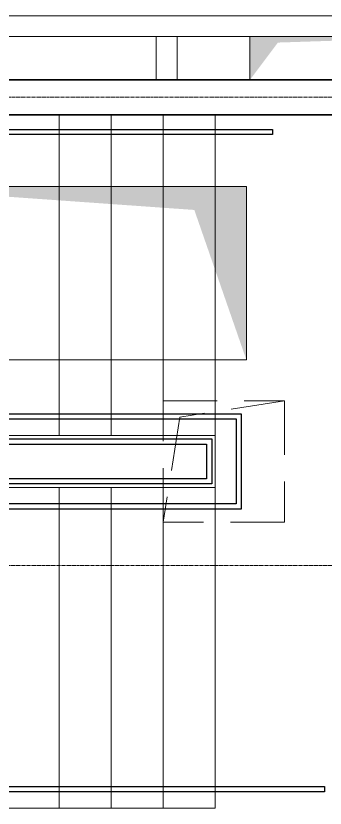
# Model space of a CAD drawing. Header units: millimetres. Extents: x -65509 to 912790, y 446 to 713294.
# Drawn here: x 457050 to 458835, y 575083 to 579653 of the extents above; entities that cross this region are included whole.
import ezdxf

# ---------------------------------------------------------------- set-up
doc = ezdxf.new("R2010")
doc.units = ezdxf.units.MM
doc.linetypes.add('CENTER2', pattern=[28.575, 19.05, -3.175, 3.175, -3.175])
doc.linetypes.add('HIDDEN', pattern=[9.525, 6.35, -3.175])
doc.layers.add('АР_Делит', color=250, linetype='Continuous', lineweight=0, plot=False)
for name, color, linetype, lineweight in [('АР_ЛК_Перила', 250, 'Continuous', 0), ('АР_Стены ЖБ', 250, 'Continuous', 35), ('АР_Стены кирпич', 250, 'Continuous', 20), ('АР_Ф_ЛК', 250, 'Continuous', 5), ('ОВ_Классы', 250, 'Continuous', 0), ('ОВ_Шахты', 250, 'Continuous', 5), ('РД_Ограждения', 250, 'Continuous', 25), ('РД_Оси_100', 250, 'Continuous', 0)]:
    doc.layers.add(name, color=color, linetype=linetype, lineweight=lineweight)

# ---------------------------------------------------------------- blocks, each defined once
blk = doc.blocks.new('otv')
at = {"linetype": 'Continuous'}
blk.add_lwpolyline([(0, -1), (0, 0), (1, 0), (1, -1)], close=True, dxfattribs=at)
blk.add_solid([(0, -1), (0, 0), (0.1346, -0.1366), (1, 0)], dxfattribs=at)
blk = doc.blocks.new('otv пунктир')
at = {"linetype": 'HIDDEN', "ltscale": 0.07}
blk.add_lwpolyline([(0, 0), (0, 1), (1, 1), (1, 0)], close=True, dxfattribs=at)
blk.add_lwpolyline([(0, 1), (0.1346, 0.1366), (1, 0)], dxfattribs=at)
blk = doc.blocks.new('СОШ_2200_АР_ОСИ_М100_28.05.24')
at = {"layer": 'РД_Оси_100', "linetype": 'CENTER2'}
blk.add_line((-5954.958, 72900), (95715.503, 72900), dxfattribs=at)
blk.add_lwpolyline([(119910, 70200), (-5954.958, 70200)], dxfattribs=at)

msp = doc.modelspace()

# ---------------------------------------------------------------- linework, layer by layer
at = {"linetype": 'HIDDEN', "lineweight": 0, "ltscale": 0.5}
msp.add_lwpolyline([(456180.882, 577668.318), (458380.882, 577668.318), (458380.882, 578668.318), (456180.882, 578668.318)], close=True, dxfattribs=at)
at = {"layer": 'АР_ЛК_Перила'}
msp.add_lwpolyline([(454300.882, 577233.318), (458200.882, 577233.318), (458200.882, 576933.318), (454300.882, 576933.318)], close=True, dxfattribs=at)
at = {"layer": 'АР_Стены ЖБ', "linetype": 'Continuous', "lineweight": 35}
for p, q in [((460500.882, 579283.318), (454100.882, 579283.318)), ((454100.882, 579083.318), (460300.882, 579083.318))]:
    msp.add_line(p, q, dxfattribs=at)
at = {"layer": 'АР_Стены кирпич', "linetype": 'Continuous', "lineweight": 20}
for p, q in [((461320.879, 579653.318), (454200.882, 579653.318)), ((454320.882, 579533.318), (461200.879, 579533.318)), ((457980.882, 579533.318), (457860.882, 579533.318)), ((457860.882, 579533.318), (457860.882, 579283.318)), ((457980.882, 579283.318), (457980.882, 579533.318)), ((457860.882, 579283.318), (457980.882, 579283.318))]:
    msp.add_line(p, q, dxfattribs=at)
at = {"layer": 'АР_Ф_ЛК'}
for p, q in [((457300.882, 579083.318), (457300.882, 577233.318)), ((457600.882, 579083.318), (457600.882, 577233.318)), ((457900.882, 579083.318), (457900.882, 577233.318)), ((458200.882, 579083.318), (458200.882, 577233.318)), ((458200.882, 577233.318), (454300.88, 577233.318)), ((454300.882, 576933.318), (458200.882, 576933.318)), ((454300.882, 576933.318), (458200.882, 576933.318)), ((457300.882, 576933.318), (457300.882, 575083.318)), ((457600.882, 576933.318), (457600.882, 575083.318)), ((457900.882, 576933.318), (457900.882, 575083.318)), ((458200.882, 576933.318), (458200.882, 575083.318))]:
    msp.add_line(p, q, dxfattribs=at)
for points in [[(458200.882, 578168.318, 0, 150, 0), (457734.633, 578168.318, 0, 0, 0), (455293.882, 578168.336, 0, 0, 0)], [(454300.882, 575998.318, 0, 150, 0), (454767.131, 575998.318, 0, 0, 0), (458200.882, 575998.318, 0, 0, 0)]]:
    msp.add_lwpolyline(points, format="xyseb", dxfattribs=at)
msp.add_lwpolyline([(454300.882, 577233.318), (458200.882, 577233.318), (458200.882, 576933.318), (454300.882, 576933.318)], close=True, dxfattribs=at)
msp.add_lwpolyline([(454300.882, 577233.318), (458200.882, 577233.318), (458200.882, 576933.318), (454300.882, 576933.318)], close=True, dxfattribs=at)
msp.add_lwpolyline([(454300.882, 575083.318), (458200.88, 575083.318)], dxfattribs=at)
at = {"layer": 'РД_Ограждения'}
for points in [[(457000.882, 578998.319), (458530.882, 578998.319), (458530.882, 578968.319), (457000.882, 578968.319)], [(456096.094, 577358.319), (458351.094, 577358.319), (458351.094, 576808.319), (456696.094, 576808.319)], [(456096.094, 577328.319), (458321.094, 577328.319), (458321.094, 576838.319), (456696.094, 576838.319)], [(456100.882, 577213.318), (458180.882, 577213.318), (458180.882, 576953.318), (456700.882, 576953.318)], [(456100.882, 577183.318), (458150.882, 577183.318), (458150.882, 576983.318), (456700.882, 576983.318)], [(456100.882, 575208.319), (458830.882, 575208.319), (458830.882, 575178.319), (456100.882, 575178.319)]]:
    msp.add_lwpolyline(points, dxfattribs=at)

# ---------------------------------------------------------------- block references
at = {"layer": 'АР_Делит', "xscale": 1000, "yscale": 2200, "zscale": 1400, "rotation": 270}
msp.add_blockref('otv', (458380.882, 578668.318), dxfattribs=at)
at = {"layer": 'ОВ_Классы', "xscale": 700, "yscale": 700, "rotation": 270}
msp.add_blockref('otv пунктир', (457900.882, 577433.318), dxfattribs=at)
at = {"layer": 'ОВ_Шахты', "xscale": 1200, "yscale": 250}
msp.add_blockref('otv', (458400.882, 579533.318), dxfattribs=at)
at = {"layer": 'РД_Оси_100'}
msp.add_blockref('СОШ_2200_АР_ОСИ_М100_28.05.24', (389600.882, 506283.318), dxfattribs=at)

doc.saveas('drawing.dxf')
